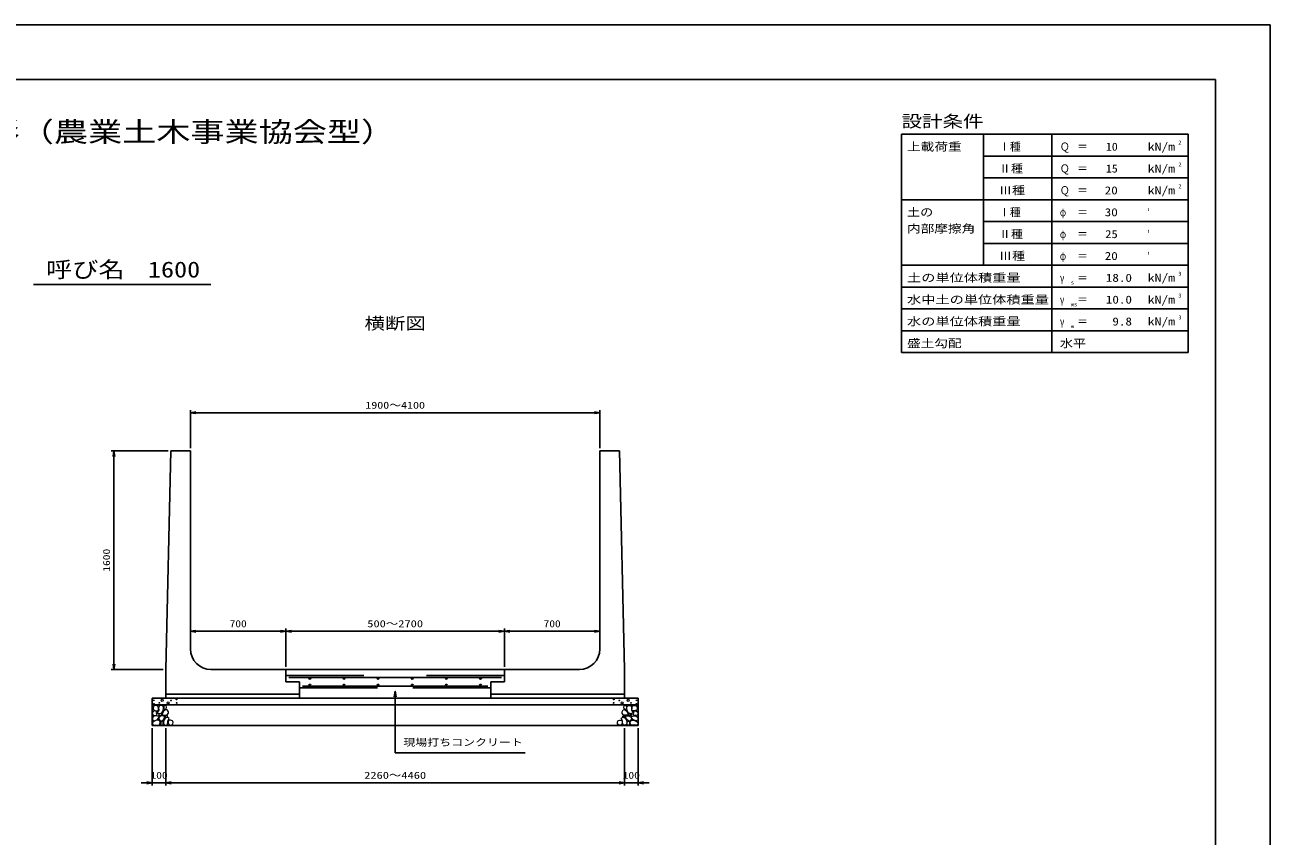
# Model space of a CAD drawing. Units: millimetres at full size. Extents: x 0 to 16820, y 0 to 11880.
# Drawn here: x 7697 to 16820, y 5940 to 11880 of the extents above; entities that cross this region are included whole.
import ezdxf
from ezdxf.enums import TextEntityAlignment as Align

# ---------------------------------------------------------------- set-up
doc = ezdxf.new("R2010")
doc.units = ezdxf.units.MM
for name, color, linetype, lineweight in [('0_2', 7, 'Continuous', 25), ('D-DCR-HCHn', 4, 'Continuous', 9), ('D-STR-STRn', 1, 'Continuous', 25), ('D-STR-TXT', 7, 'Continuous', 25), ('D-TTL', 2, 'Continuous', 25), ('D-TTL-FRAM', 2, 'Continuous', 25), ('D-TTL-LINE', 7, 'Continuous', 25), ('D-TTL-TXT', 7, 'Continuous', 25)]:
    doc.layers.add(name, color=color, linetype=linetype, lineweight=lineweight)
doc.styles.add('ＭＳ ゴシック', font='')
doc.styles.get('ＭＳ ゴシック').set_extended_font_data('MS Gothic')

# ---------------------------------------------------------------- blocks, each defined once
blk = doc.blocks.new('open_arrow')
at = {"color": 0, "linetype": 'Continuous', "lineweight": -2}
blk.add_lwpolyline([(7.5, 1.25), (0, 0), (7.5, -1.25)], dxfattribs=at)

msp = doc.modelspace()

# ---------------------------------------------------------------- linework, layer by layer
at = {"layer": '0_2'}
for p, q in [((8910, 8780), (8910, 9060)), ((8910, 9040), (11910, 9040)), ((11910, 8780), (11910, 9060)), ((8746, 8760), (8330, 8760)), ((8350, 8760), (8350, 7160)), ((8910, 7330), (8910, 7460)), ((8910, 7440), (9610, 7440)), ((9610, 7180), (9610, 7460)), ((9610, 7180), (9610, 7460)), ((9610, 7440), (11210, 7440)), ((11210, 7180), (11210, 7460)), ((11210, 7180), (11210, 7460)), ((11210, 7440), (11910, 7440)), ((11910, 7330), (11910, 7460)), ((8710, 7160), (8330, 7160)), ((9610, 7115), (10180, 7115)), ((9630, 7102), (11190, 7102)), ((9710, 7025), (10280, 7025)), ((9730, 7038), (11090, 7038)), ((11110, 7025), (10540, 7025)), ((11210, 7115), (10640, 7115)), ((8630, 6730), (8630, 6310)), ((8730, 6730), (8730, 6310)), ((8730, 6730), (8730, 6310)), ((12090, 6730), (12090, 6310)), ((12090, 6730), (12090, 6310)), ((12190, 6730), (12190, 6310)), ((8550, 6330), (8810, 6330)), ((8730, 6330), (12090, 6330)), ((12010, 6330), (12270, 6330))]:
    msp.add_line(p, q, dxfattribs=at)
for centre in [(9785, 7095.5), (9785, 7044.5), (10035, 7095.5), (10035, 7044.5), (10285, 7095.5), (10285, 7044.5), (10535, 7095.5), (10535, 7044.5), (10785, 7095.5), (10785, 7044.5), (11035, 7095.5), (11035, 7044.5)]:
    msp.add_circle(centre, 6.5, dxfattribs=at)
at = {"layer": 'D-DCR-HCHn'}
for points in [[(8635.46, 6850.356), (8630.26, 6834.753), (8637.194, 6824.352), (8654.53, 6822.618), (8666.366, 6827.699), (8661.464, 6839.954), (8664.932, 6846.889), (8657.997, 6853.823), (8647.596, 6857.29)], [(8668.399, 6893.696), (8652.796, 6897.163), (8638.928, 6890.228), (8637.194, 6874.626), (8640.661, 6862.491), (8657.997, 6857.29), (8670.132, 6857.29), (8675.333, 6865.958), (8675.333, 6885.028)], [(8682.267, 6895.429), (8677.067, 6879.827), (8678.8, 6862.491), (8666.665, 6843.421), (8682.267, 6834.753), (8699.603, 6843.421), (8710.005, 6857.29), (8713.472, 6879.827), (8710.005, 6891.962), (8699.603, 6897.163)], [(8711.739, 6853.823), (8703.071, 6833.02), (8710.005, 6824.352), (8730.808, 6824.352), (8739.476, 6827.819), (8748.144, 6839.954), (8748.144, 6850.356), (8739.476, 6864.224), (8729.074, 6865.958)], [(8715.206, 6891.962), (8715.206, 6871.159), (8723.874, 6865.958), (8732.542, 6871.159), (8734.275, 6883.294), (8732.542, 6893.696), (8720.407, 6897.163)], [(12108.261, 6853.823), (12116.929, 6833.02), (12109.995, 6824.352), (12089.192, 6824.352), (12080.524, 6827.819), (12071.856, 6839.954), (12071.856, 6850.356), (12080.524, 6864.224), (12090.926, 6865.958)], [(12104.794, 6891.962), (12104.794, 6871.159), (12096.126, 6865.958), (12087.458, 6871.159), (12085.725, 6883.294), (12087.458, 6893.696), (12099.593, 6897.163)], [(12137.733, 6895.429), (12142.933, 6879.827), (12141.2, 6862.491), (12153.335, 6843.421), (12137.733, 6834.753), (12120.397, 6843.421), (12109.995, 6857.29), (12106.528, 6879.827), (12109.995, 6891.962), (12120.397, 6897.163)], [(12151.601, 6893.696), (12167.204, 6897.163), (12181.072, 6890.228), (12182.806, 6874.626), (12179.339, 6862.491), (12162.003, 6857.29), (12149.868, 6857.29), (12144.667, 6865.958), (12144.667, 6885.028)], [(12184.54, 6850.356), (12189.74, 6834.753), (12182.806, 6824.352), (12165.47, 6822.618), (12153.634, 6827.699), (12158.536, 6839.954), (12155.068, 6846.889), (12162.003, 6853.823), (12172.404, 6857.29)], [(8668.366, 6792.757), (8681.208, 6812.019), (8679.603, 6816.834), (8661.946, 6821.65), (8645.894, 6820.045), (8634.658, 6810.414), (8633.052, 6799.177), (8634.658, 6787.941), (8647.499, 6784.731)], [(8674.787, 6752.627), (8686.023, 6757.443), (8689.234, 6773.494), (8682.813, 6784.731), (8671.577, 6787.941), (8657.13, 6786.336), (8641.078, 6779.915), (8633.052, 6770.284), (8633.052, 6759.048), (8637.868, 6752.627), (8657.13, 6754.232)], [(8685.735, 6834.753), (8677.067, 6827.819), (8680.534, 6822.618), (8692.669, 6822.618), (8697.87, 6824.352), (8701.337, 6831.286), (8696.136, 6836.487)], [(8713.311, 6792.757), (8721.337, 6812.019), (8714.916, 6820.045), (8695.654, 6820.045), (8687.628, 6816.834), (8679.603, 6805.598), (8679.603, 6795.967), (8687.628, 6783.125), (8697.259, 6781.52)], [(8710.101, 6757.443), (8710.101, 6776.705), (8702.075, 6781.52), (8694.049, 6776.705), (8692.444, 6765.469), (8694.049, 6755.837), (8705.285, 6752.627)], [(8740.599, 6754.232), (8745.415, 6768.679), (8743.81, 6784.731), (8755.046, 6802.388), (8740.599, 6810.414), (8724.548, 6802.388), (8714.916, 6789.546), (8711.706, 6768.679), (8714.916, 6757.443), (8724.548, 6752.627)], [(8737.389, 6810.414), (8745.415, 6816.834), (8742.204, 6821.65), (8730.968, 6821.65), (8726.153, 6820.045), (8722.942, 6813.624), (8727.758, 6808.808)], [(8753.441, 6755.837), (8767.887, 6752.627), (8780.729, 6759.048), (8782.334, 6773.494), (8779.124, 6784.731), (8763.072, 6789.546), (8751.836, 6789.546), (8747.02, 6781.52), (8747.02, 6763.863)], [(12066.559, 6755.837), (12052.113, 6752.627), (12039.271, 6759.048), (12037.666, 6773.494), (12040.876, 6784.731), (12056.928, 6789.546), (12068.164, 6789.546), (12072.98, 6781.52), (12072.98, 6763.863)], [(12079.401, 6754.232), (12074.585, 6768.679), (12076.19, 6784.731), (12064.954, 6802.388), (12079.401, 6810.414), (12095.452, 6802.388), (12105.084, 6789.546), (12108.294, 6768.679), (12105.084, 6757.443), (12095.452, 6752.627)], [(12082.611, 6810.414), (12074.585, 6816.834), (12077.796, 6821.65), (12089.032, 6821.65), (12093.847, 6820.045), (12097.058, 6813.624), (12092.242, 6808.808)], [(12106.689, 6792.757), (12098.663, 6812.019), (12105.084, 6820.045), (12124.346, 6820.045), (12132.372, 6816.834), (12140.397, 6805.598), (12140.397, 6795.967), (12132.372, 6783.125), (12122.741, 6781.52)], [(12109.899, 6757.443), (12109.899, 6776.705), (12117.925, 6781.52), (12125.951, 6776.705), (12127.556, 6765.469), (12125.951, 6755.837), (12114.715, 6752.627)], [(12134.265, 6834.753), (12142.933, 6827.819), (12139.466, 6822.618), (12127.331, 6822.618), (12122.13, 6824.352), (12118.663, 6831.286), (12123.864, 6836.487)], [(12145.213, 6752.627), (12133.977, 6757.443), (12130.766, 6773.494), (12137.187, 6784.731), (12148.423, 6787.941), (12162.87, 6786.336), (12178.922, 6779.915), (12186.948, 6770.284), (12186.948, 6759.048), (12182.132, 6752.627), (12162.87, 6754.232)], [(12151.634, 6792.757), (12138.792, 6812.019), (12140.397, 6816.834), (12158.054, 6821.65), (12174.106, 6820.045), (12185.342, 6810.414), (12186.948, 6799.177), (12185.342, 6787.941), (12172.501, 6784.731)]]:
    msp.add_lwpolyline(points, close=True, dxfattribs=at)
for centre, radius in [((8640.727, 6933.955), 3), ((8703.336, 6933.955), 7.5), ((8767.708, 6933.164), 3), ((8808.131, 6940.006), 3), ((12011.869, 6940.006), 3), ((12052.292, 6933.164), 3), ((12116.664, 6933.955), 7.5), ((12179.273, 6933.955), 3), ((8641.869, 6908.91), 3), ((8682.292, 6915.752), 3), ((8746.664, 6914.961), 7.5), ((8809.273, 6914.961), 3), ((12010.727, 6914.961), 3), ((12073.336, 6914.961), 7.5), ((12137.708, 6915.752), 3), ((12178.131, 6908.91), 3)]:
    msp.add_circle(centre, radius, dxfattribs=at)
at = {"layer": 'D-STR-STRn'}
for p, q in [((8766, 8760), (8730, 7160)), ((8766, 8760), (8910, 8760)), ((8910, 8760), (8910, 7310)), ((12054, 8760), (11910, 8760)), ((11910, 8760), (11910, 7310)), ((12054, 8760), (12090, 7160)), ((8730, 6980), (8730, 7160)), ((9060, 7160), (9610, 7160)), ((9610, 7160), (9610, 7070)), ((9610, 7160), (11210, 7160)), ((11760, 7160), (11210, 7160)), ((11210, 7160), (11210, 7070)), ((12090, 6980), (12090, 7160)), ((9610, 7070), (9710, 7070)), ((9710, 7070), (9710, 6950)), ((11210, 7070), (11110, 7070)), ((11110, 7070), (11110, 6950)), ((8630, 6950), (12190, 6950)), ((8630, 6750), (8630, 6950)), ((8730, 6980), (9710, 6980)), ((8730, 6980), (8730, 6950)), ((12090, 6980), (11110, 6980)), ((12090, 6980), (12090, 6950)), ((12190, 6750), (12190, 6950)), ((8630, 6900), (12190, 6900)), ((8630, 6750), (12190, 6750))]:
    msp.add_line(p, q, dxfattribs=at)
for centre, start, end in [((9060, 7310), 180, 270), ((11760, 7310), 270, 0)]:
    msp.add_arc(centre, 150, start, end, dxfattribs=at)
at = {"layer": 'D-STR-TXT'}
msp.add_lwpolyline([(10410, 7000), (10410, 6550), (10450, 6550), (11362.234, 6550)], dxfattribs=at)
at = {"layer": 'D-TTL'}
for points in [[(0, 0), (16820, 0), (16820, 11880), (0, 11880)], [(400, 400), (16420, 400), (16420, 11480), (400, 11480)]]:
    msp.add_lwpolyline(points, close=True, dxfattribs=at)
at = {"layer": 'D-TTL-FRAM'}
for p, q in [((16220, 11080), (14120, 11080)), ((14120, 11080), (14120, 9480)), ((16220, 11080), (16220, 9480)), ((16220, 9480), (14120, 9480))]:
    msp.add_line(p, q, dxfattribs=at)
at = {"layer": 'D-TTL-LINE'}
for p, q in [((14720, 11080), (14720, 10120)), ((15220, 11080), (15220, 9480)), ((16220, 10920), (14720, 10920)), ((16220, 10760), (14720, 10760)), ((16220, 10600), (14120, 10600)), ((16220, 10440), (14720, 10440)), ((16220, 10280), (14720, 10280)), ((16220, 10120), (14120, 10120)), ((16220, 9960), (14120, 9960)), ((16220, 9800), (14120, 9800)), ((16220, 9640), (14120, 9640))]:
    msp.add_line(p, q, dxfattribs=at)
at = {"layer": 'D-TTL-TXT'}
msp.add_line((7760, 9980), (9060, 9980), dxfattribs=at)

# ---------------------------------------------------------------- block references
at = {"layer": '0_2', "xscale": 5.33, "yscale": 5.33}
for p in [(8910, 9040), (8910, 7440), (9610, 7440), (11210, 7440), (8730, 6330), (8730, 6330), (12190, 6330)]:
    msp.add_blockref('open_arrow', p, dxfattribs=at)
for p, rotation in [((11910, 9040), 180), ((8350, 8760), 270), ((9610, 7440), 180), ((11210, 7440), 180), ((11910, 7440), 180), ((8350, 7160), 90), ((8630, 6330), 180), ((12090, 6330), 180), ((12090, 6330), 180)]:
    msp.add_blockref('open_arrow', p, dxfattribs=dict(at, rotation=rotation))
at = {"layer": 'D-STR-TXT', "xscale": 5.33, "yscale": 5.33, "rotation": 270}
msp.add_blockref('open_arrow', (10410, 7000), dxfattribs=at)

# ---------------------------------------------------------------- texts
at = {"layer": '0_2', "style": 'ＭＳ ゴシック'}
for s, width, p in [('1900～4100', 1.25, (10410, 9095)), ('700', 1.2, (9260, 7495)), ('500～2700', 1.3, (10410, 7495)), ('700', 1.2, (11560, 7495)), ('100', 1.2, (8680, 6385)), ('2260～4460', 1.3, (10410, 6385)), ('100', 1.2, (12140, 6385))]:
    msp.add_text(s, height=51.32, dxfattribs=dict(at, width=width)).set_placement(p, align=Align.MIDDLE_CENTER)
at = {"layer": '0_2', "style": 'ＭＳ ゴシック', "width": 1.2}
msp.add_text('1600', height=51.32, rotation=90, dxfattribs=at).set_placement((8295, 7960), align=Align.MIDDLE_CENTER)
at = {"layer": 'D-STR-TXT', "style": 'ＭＳ ゴシック', "width": 1.25}
msp.add_text('現場打ちコンクリート', height=51.32, dxfattribs=at).set_placement((10470, 6652.081), align=Align.TOP_LEFT)
at = {"layer": 'D-TTL-TXT', "style": 'ＭＳ ゴシック'}
for s, height, width, p in [('設計条件', 87.98, 1.25, (14120, 11104)), ('上載荷重', 58.65, 1.25, (14160, 10941.333)), ('Ｑ', 58.65, 0.9, (15280, 10941.333)), ('＝', 58.65, 0.95, (15408, 10941.333)), ('kN/m', 58.65, 1.25, (15924, 10941.333)), ('2', 29.33, 1.15, (16148, 10994.667)), ('Ⅱ種', 58.65, 1.1, (14833.333, 10781.333)), ('Ｑ', 58.65, 0.9, (15280, 10781.333)), ('kN/m', 58.65, 1.25, (15924, 10781.333)), ('2', 29.33, 1.15, (16148, 10834.667)), ('＝', 58.65, 0.95, (15408, 10781.333)), ('Ⅲ種', 58.65, 1.2, (14833.333, 10621.333)), ('Ｑ', 58.65, 0.9, (15280, 10621.333)), ('＝', 58.65, 0.95, (15408, 10621.333)), ('kN/m', 58.65, 1.25, (15924, 10621.333)), ('2', 29.33, 1.15, (16148, 10674.667)), ('土の', 58.65, 1.2, (14160, 10461.333)), ('φ', 58.65, 0.75, (15280, 10461.333)), ('＝', 58.65, 0.95, (15408, 10461.333)), ('°', 58.65, 0.3, (15924, 10461.333)), ('内部摩擦角', 58.65, 1.25, (14160, 10341.333)), ('Ⅱ種', 58.65, 1.1, (14833.333, 10301.333)), ('φ', 58.65, 0.75, (15280, 10301.333)), ('＝', 58.65, 0.95, (15408, 10301.333)), ('°', 58.65, 0.3, (15924, 10301.333)), ('Ⅲ種', 58.65, 1.2, (14833.333, 10141.333)), ('°', 58.65, 0.3, (15924, 10141.333)), ('φ', 58.65, 0.75, (15280, 10141.333)), ('＝', 58.65, 0.95, (15408, 10141.333)), ('土の単位体積重量', 58.65, 1.3, (14160, 9981.333)), ('γ', 58.65, 0.75, (15280, 9981.333)), ('＝', 58.65, 0.95, (15408, 9981.333)), ('kN/m', 58.65, 1.25, (15924, 9981.333)), ('3', 29.33, 1.15, (16148, 10034.667)), ('s', 29.33, 1.15, (15360, 9970.667)), ('水中土の単位体積重量', 58.65, 1.3, (14160, 9821.333)), ('γ', 58.65, 0.75, (15280, 9821.333)), ('＝', 58.65, 0.95, (15408, 9821.333)), ('kN/m', 58.65, 1.25, (15924, 9821.333)), ('3', 29.33, 1.15, (16148, 9874.667)), ('ws', 29.33, 1.2, (15360, 9810.667)), ('水の単位体積重量', 58.65, 1.3, (14160, 9661.333)), ('γ', 58.65, 0.75, (15280, 9661.333)), ('w', 29.33, 1.25, (15360, 9650.667)), ('＝', 58.65, 0.95, (15408, 9661.333)), ('kN/m', 58.65, 1.25, (15924, 9661.333)), ('3', 29.33, 1.15, (16148, 9714.667)), ('盛土勾配', 58.65, 1.25, (14160, 9501.333)), ('水平', 58.65, 1.2, (15280, 9501.333))]:
    msp.add_text(s, height=height, dxfattribs=dict(at, width=width)).set_placement(p, align=Align.BOTTOM_LEFT)
for s, height, width, p in [('水路用Ｌ形（農業土木事業協会型）', 146.6, 1.25, (8410, 10980)), ('呼び名', 117.3, 1.2, (8140, 9995)), ('1600', 117.3, 1.2, (8790, 9995)), ('横断図', 87.98, 1.25, (10410, 9624))]:
    msp.add_text(s, height=height, dxfattribs=dict(at, width=width)).set_placement(p, align=Align.BOTTOM_CENTER)
for p in [(14833.333, 10941.333), (14833.333, 10461.333)]:
    msp.add_text('Ⅰ種', height=58.65, dxfattribs=at).set_placement(p, align=Align.BOTTOM_LEFT)
for s, width, p in [('10', 1.1, (15704, 10941.333)), ('15', 1.1, (15704, 10781.333)), ('20', 1.2, (15704, 10621.333)), ('30', 1.2, (15704, 10461.333)), ('25', 1.15, (15704, 10301.333)), ('20', 1.2, (15704, 10141.333)), ('18.0', 1.2, (15808, 9981.333)), ('10.0', 1.2, (15808, 9821.333)), ('9.8', 1.2, (15808, 9661.333))]:
    msp.add_text(s, height=58.65, dxfattribs=dict(at, width=width)).set_placement(p, align=Align.BOTTOM_RIGHT)

doc.saveas('drawing.dxf')
